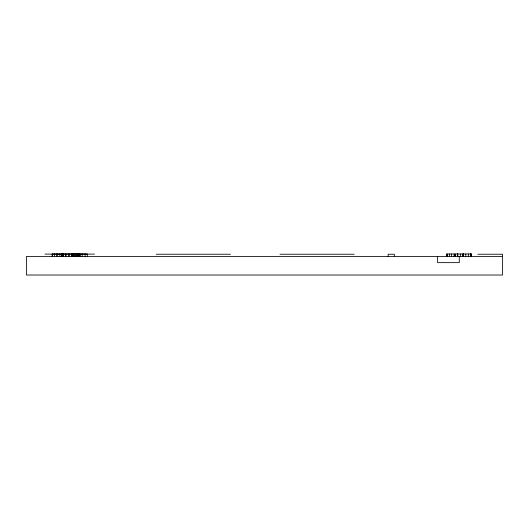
<?xml version="1.0" encoding="UTF-8"?>
<svg xmlns="http://www.w3.org/2000/svg" width="529" height="529" viewBox="0 0 529 529"><rect width="100%" height="100%" fill="white"/><g stroke="black" fill="none" stroke-linecap="round" stroke-linejoin="round"><path stroke-width="0.79" d="M44.998 254.112L94.466 254.112M156.293 254.237L230.492 254.237M279.96 254.237L354.152 254.237M477.819 254.237L502.55 254.237L502.55 275.014L26.45 275.014L26.45 256.459L502.55 256.459M471.577 256.459L471.577 253.986L454.98 253.986L454.98 256.459M471.141 253.986L471.141 256.459M470.929 253.986L470.929 256.459M470.797 253.986L470.797 256.459M470.658 253.986L470.658 256.459M468.357 253.986L468.357 256.459M465.798 253.986L465.798 256.459M463.549 253.986L463.549 256.459M463.318 253.986L463.338 256.459M463.1 253.986L463.1 256.459M462.796 253.986L462.743 256.459M460.382 253.986L460.382 256.459M459.271 256.459L459.271 262.642L437.628 262.642L437.628 256.459M457.777 253.986L457.777 256.459M457.618 253.986L457.618 256.459M457.479 253.986L457.479 256.459M455.224 253.986L455.224 256.459M454.398 256.459L454.398 253.986L446.84 253.986L446.84 256.459M454.113 253.986L454.113 256.459M451.614 253.986L451.614 256.459M449.366 253.986L449.366 256.459M447.098 253.986L447.098 256.459M446.899 253.986L446.899 256.459M394.343 256.459L394.343 254.237L388.16 254.237L388.16 256.459M87.292 256.459L87.292 253.986L52.173 253.986L52.173 256.459M85.07 253.986L85.07 256.459M82.213 253.986L82.213 256.459M79.991 253.986L79.991 256.459M79.31 253.986L79.31 256.459M79.026 253.986L79.026 256.459M78.92 253.986L78.92 256.459M78.252 253.986L78.252 256.459M77.551 253.986L77.551 256.459M76.804 253.986L76.804 256.459M75.997 253.986L75.997 256.459M75.058 253.986L75.058 256.459M74.219 253.986L74.219 256.459M73.485 253.986L73.485 256.459M72.876 253.986L72.876 256.459M72.387 253.986L72.387 256.459M72.037 253.986L72.004 256.459M71.904 253.986L71.904 256.459M71.805 253.986L71.818 256.459M71.541 253.986L71.567 256.459M69.372 253.986L69.372 256.459M68.631 253.986L68.631 256.459M66.118 253.986L66.118 256.459M65.391 253.986L65.391 256.459M63.526 253.986L63.526 256.459M63.295 253.986L63.295 256.459M62.984 253.986L62.984 256.459M62.356 253.986L62.356 256.459M61.979 253.986L61.979 256.459M61.681 253.986L61.681 256.459M59.856 253.986L59.856 256.459M57.674 253.986L57.674 256.459M56.497 253.986L56.497 256.459M54.427 253.986L54.427 256.459M52.364 253.986L52.364 256.459M79.793 256.459L79.793 253.986L79.747 256.459"/></g></svg>
